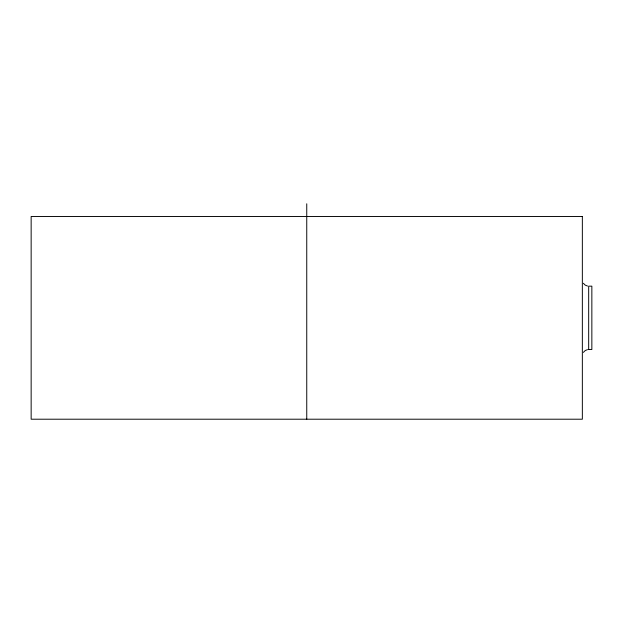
<?xml version="1.0" encoding="UTF-8"?>
<svg xmlns="http://www.w3.org/2000/svg" width="623" height="623" viewBox="0 0 623 623"><rect width="100%" height="100%" fill="white"/><g stroke="black" fill="none" stroke-linecap="round" stroke-linejoin="round"><path stroke-width="0.93" d="M583.377 352.384L585.215 350.547L587.528 349.62M588.68 349.511L591.85 349.511L591.85 286.159L588.68 286.159L588.68 349.503M587.528 286.05L585.215 285.124L583.377 283.286M306.75 203.791L306.75 216.282M306.75 216.469L306.75 419.209M582.349 216.469L31.15 216.469L31.15 419.209L582.349 419.209L582.349 216.469"/></g></svg>
